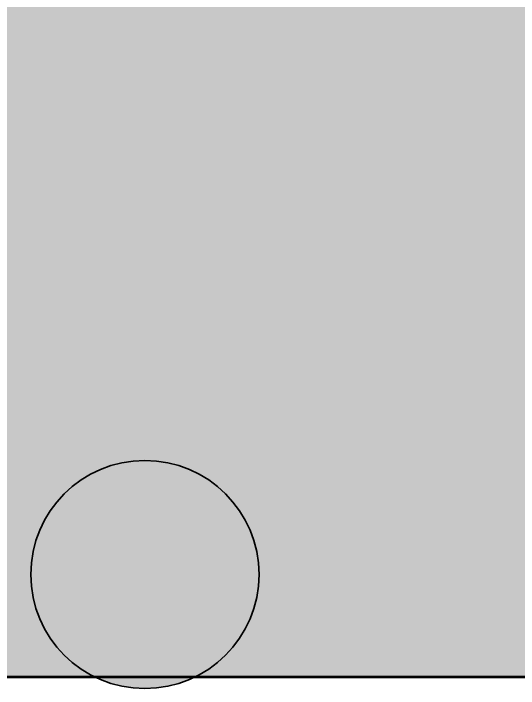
# Model space of a CAD drawing. Header units: millimetres. Extents: x -6738 to 17974, y -5396 to 4356.
# Drawn here: x 2622 to 3546, y -21 to 1214 of the extents above; entities that cross this region are included whole.
import ezdxf

# ---------------------------------------------------------------- set-up
doc = ezdxf.new("R2010")
doc.units = ezdxf.units.MM
for name, color, linetype in [('MODULE_ART', 7, 'Continuous'), ('PIPES', 7, 'Continuous'), ('TANK', 7, 'Continuous')]:
    doc.layers.add(name, color=color, linetype=linetype)

# ---------------------------------------------------------------- blocks, each defined once
blk = doc.blocks.new('atlancube_face')
at = {"true_color": 0x000000}
blk.add_solid([(-1.7857142857142858, -1.7889908256880733), (1151.7857142857144, -1.7889908256880733), (-1.7857142857142858, 781.7889908256881), (1151.7857142857144, 781.7889908256881)], dxfattribs=at)

msp = doc.modelspace()

# ---------------------------------------------------------------- hatches: boundary and pattern name
at = {"layer": 'PIPES', "true_color": 0xbfbfbf}
h = msp.add_hatch(color=7, dxfattribs=at)
h.dxf.hatch_style = 1
h.paths.add_polyline_path([(2654.0256410256425, 187.5, 1), (3071.3589743589755, 187.5, 1)])

# ---------------------------------------------------------------- linework, layer by layer
at = {"layer": 'PIPES', "color": 5, "lineweight": 35}
msp.add_circle((2862.692307692309, 187.5), 208.66666666666666, dxfattribs=at)
at = {"layer": 'TANK', "lineweight": 53}
msp.add_lwpolyline([(0, 0), (14950.000000000002, 0), (14950.000000000002, 1560), (0, 1560)], close=True, dxfattribs=at)

# ---------------------------------------------------------------- block references
at = {"layer": 'MODULE_ART'}
for p in [(2300, 780), (3450, 780), (2300, 0), (3450, 0)]:
    msp.add_blockref('atlancube_face', p, dxfattribs=at)

doc.saveas('drawing.dxf')
